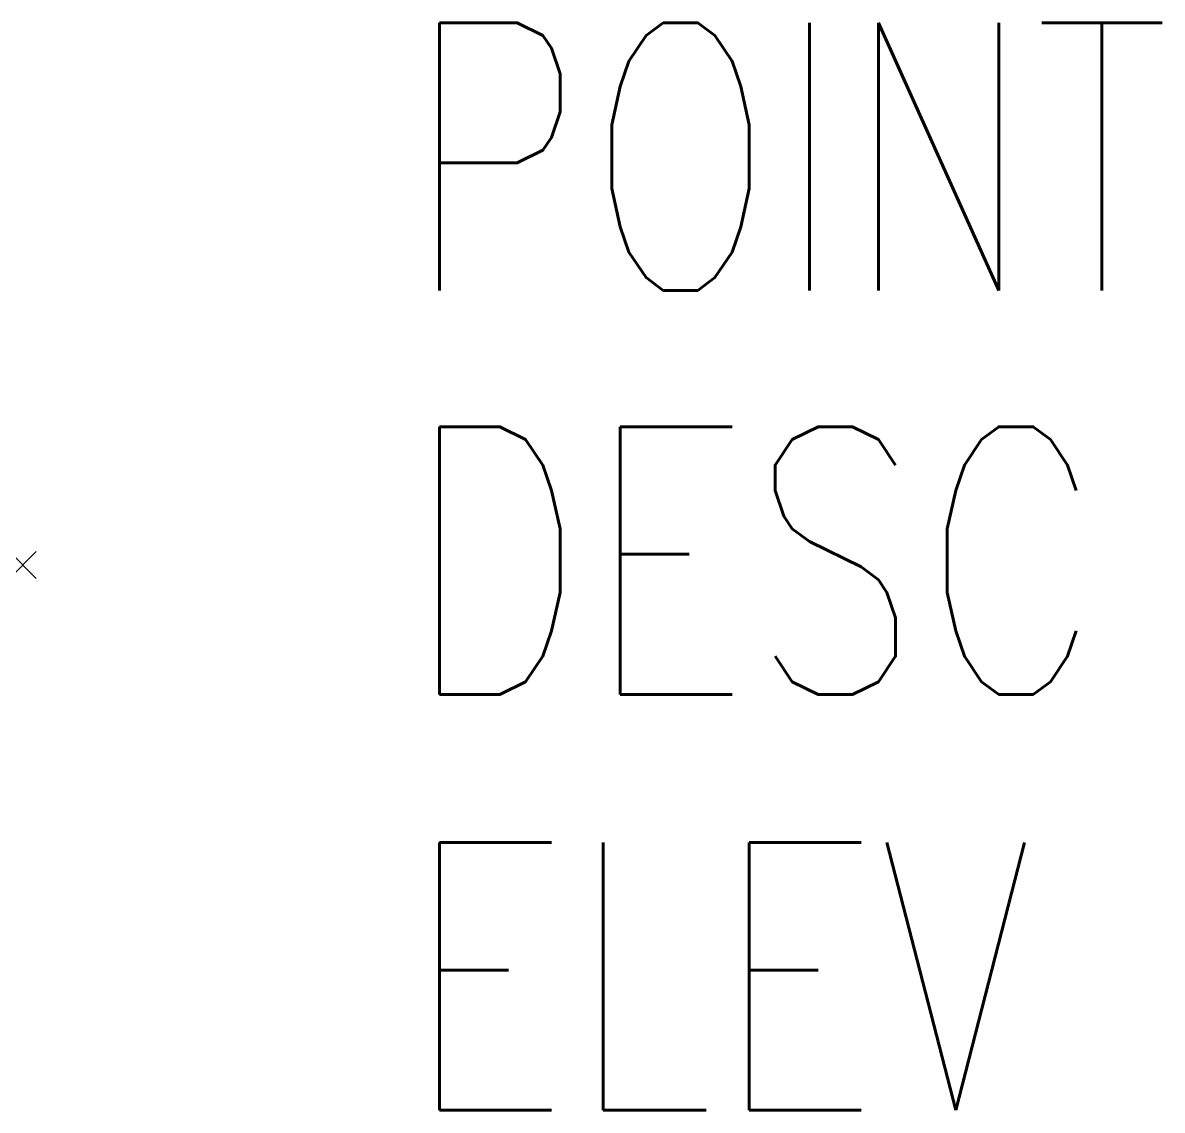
# Model space of a CAD drawing. Extents: x 0 to 4.26, y -2.04 to 2.03.
import ezdxf

# ---------------------------------------------------------------- set-up
doc = ezdxf.new("R2010")
doc.units = 0
doc.header["$MEASUREMENT"] = 0
doc.header["$PDMODE"] = 3
doc.header["$PDSIZE"] = 0.05
for name, color, linetype in [('V-NODE-DESC', 4, 'Continuous'), ('V-NODE-ELEV', 4, 'Continuous'), ('V-NODE-IDEN', 4, 'Continuous')]:
    doc.layers.add(name, color=color, linetype=linetype)
doc.styles.get("Standard").update_dxf_attribs({"font": 'romans.shx', "width": 0.75})

msp = doc.modelspace()

# ---------------------------------------------------------------- linework, layer by layer
msp.add_point((0, 0))

# ---------------------------------------------------------------- texts
at = {"layer": 'V-NODE-DESC', "width": 0.75}
msp.add_attdef('DESC', (1.429, -0.4837), '', height=1, dxfattribs=at)
at = {"layer": 'V-NODE-ELEV', "width": 0.75}
msp.add_attdef('ELEV', (1.429, -2.0373), '', height=1, dxfattribs=at)
at = {"layer": 'V-NODE-IDEN', "width": 0.75}
msp.add_attdef('POINT', (1.429, 1.026), '', height=1, dxfattribs=at)

doc.saveas('drawing.dxf')
